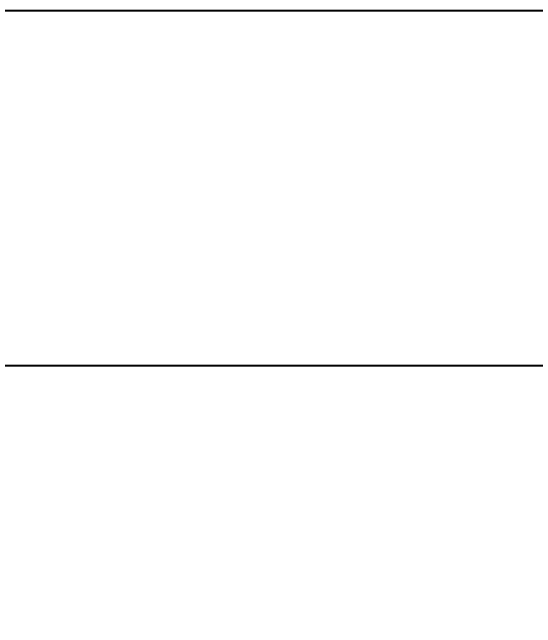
# Model space of a CAD drawing. Header units: millimetres. Extents: x 122 to 2816, y -707 to 556.
# Drawn here: x 680.19 to 692.26, y 285.37 to 299.55 of the extents above; entities that cross this region are included whole.
import ezdxf

# ---------------------------------------------------------------- set-up
doc = ezdxf.new("R2010")
doc.units = ezdxf.units.MM
doc.header["$PDSIZE"] = -1
doc.layers.add('FORMAT', color=7, linetype='Continuous')
doc.styles.add('SLDTEXTSTYLE7', font='TXT', dxfattribs={"width": 0.75})
doc.dimstyles.new('SLDDIMSTYLE3', dxfattribs={"dimtxt": 1.852083, "dimasz": 1.852083, "dimexe": 0, "dimexo": 0.625, "dimgap": 0.463021, "dimtad": 1, "dimdec": 0, "dimlfac": 110, "dimrnd": 1e-09, "dimzin": 12, "dimtxsty": 'SLDTEXTSTYLE7', "dimsah": 1, "dimcen": 2.5, "dimazin": 3, "dimtfac": 1, "dimtdec": 0, "dimtmove": 0, "dimatfit": 3, "dimfrac": 2, "dimtzin": 12})

# ---------------------------------------------------------------- blocks, each defined once
blk = doc.blocks.new('*D1067')
at = {"layer": 'Defpoints', "color": 0}
for p in [(676.239, 299.588), (731.893, 299.588), (673.512, 291.407)]:
    blk.add_point(p, dxfattribs=at)
at = {"layer": 'FORMAT', "color": 0, "lineweight": -2}
for p, q in [((676.302, 299.588), (731.893, 299.588)), ((731.893, 297.736), (731.893, 293.259)), ((673.574, 291.407), (731.893, 291.407)), ((731.893, 291.407), (731.893, 285.387))]:
    blk.add_line(p, q, dxfattribs=at)
at = {"layer": 'FORMAT', "color": 0}
for points in [[(731.585, 297.736), (732.202, 297.736), (731.893, 299.588)], [(731.585, 293.259), (732.202, 293.259), (731.893, 291.407)]]:
    blk.add_solid(points, dxfattribs=at)
at = {"layer": 'FORMAT', "color": 0, "insert": (729.578, 287.471), "char_height": 1.8521, "attachment_point": 2, "rotation": 90, "style": 'SLDTEXTSTYLE7'}
blk.add_mtext('\\A1;900', dxfattribs=at)

msp = doc.modelspace()

# ---------------------------------------------------------------- dimensions: what is measured, and where the dimension line sits
at = {"layer": 'FORMAT'}
dim = msp.add_linear_dim(base=(731.893394, 299.588383), p1=(673.511862, 291.406565), p2=(676.239135, 299.588383), angle=90, dimstyle='SLDDIMSTYLE3', dxfattribs=at)
dim.commit()
dim.dimension.update_dxf_attribs({"geometry": '*D1067', "text_midpoint": (731.893394, 287.470888), "dimtype": 160})

doc.saveas('drawing.dxf')
